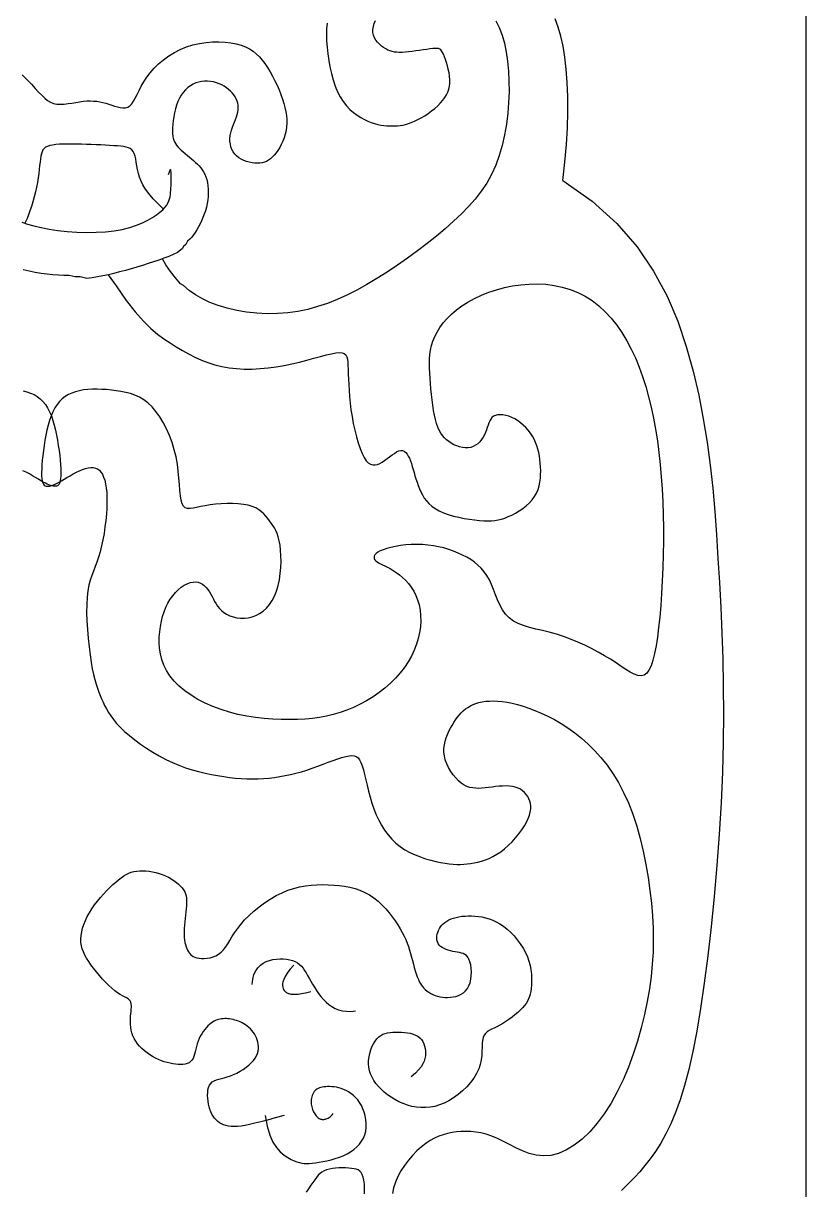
# Model space of a CAD drawing. Extents: x -66030 to 95157, y -13132 to 45879.
# Drawn here: x -27610.2 to -27452.1, y 32145.7 to 32381.2 of the extents above; entities that cross this region are included whole.
import ezdxf

# ---------------------------------------------------------------- set-up
doc = ezdxf.new("R2010")
doc.units = 0
doc.header["$LTSCALE"] = 100
doc.header["$MEASUREMENT"] = 0
doc.layers.add('7', color=105, linetype='CONTINUOUS')

msp = doc.modelspace()

# ---------------------------------------------------------------- linework, layer by layer
at = {"layer": '7'}
msp.add_lwpolyline([(-27756.99, 31912.87), (-27756.99, 32525.79), (-27452.07, 32525.79), (-27452.07, 31912.87)], close=True, dxfattribs=at)
for points in [[(-27514.7, 32381.7), (-27514.01, 32380.31), (-27513.43, 32378.79), (-27512.96, 32377.14), (-27512.59, 32375.38), (-27512.31, 32373.51), (-27512.13, 32371.54), (-27512.04, 32369.49), (-27512.02, 32367.37), (-27512.1, 32365.2), (-27512.27, 32363.01), (-27512.53, 32360.81), (-27512.91, 32358.64), (-27513.39, 32356.51), (-27513.99, 32354.46), (-27514.71, 32352.51), (-27515.56, 32350.67), (-27516.54, 32348.93), (-27517.64, 32347.28), (-27518.86, 32345.7), (-27520.21, 32344.17), (-27521.66, 32342.68), (-27523.23, 32341.2), (-27524.92, 32339.71), (-27526.7, 32338.21), (-27528.58, 32336.71), (-27530.53, 32335.22), (-27532.54, 32333.75), (-27534.58, 32332.32), (-27536.65, 32330.95), (-27538.71, 32329.65), (-27540.76, 32328.44), (-27542.78, 32327.32), (-27544.78, 32326.31), (-27546.76, 32325.42), (-27548.73, 32324.63), (-27550.71, 32323.97), (-27552.7, 32323.42), (-27554.71, 32323.01), (-27556.75, 32322.73), (-27558.83, 32322.58), (-27560.93, 32322.55), (-27563.01, 32322.66), (-27565.07, 32322.88), (-27567.06, 32323.21), (-27568.97, 32323.65), (-27570.78, 32324.19), (-27572.46, 32324.82), (-27573.98, 32325.54), (-27575.37, 32326.36), (-27576.64, 32327.26), (-27577.8, 32328.26), (-27578.44, 32328.58), (-27579.45, 32329.76), (-27580.42, 32331.05), (-27581.35, 32332.44), (-27582.08, 32333.63)], [(-27548.79, 32381.2), (-27548.88, 32380.07), (-27548.9, 32378.88), (-27548.88, 32377.64), (-27548.79, 32376.36), (-27548.66, 32375.04), (-27548.47, 32373.7), (-27548.22, 32372.36), (-27547.92, 32371.04), (-27547.56, 32369.75), (-27547.14, 32368.52), (-27546.66, 32367.37), (-27546.12, 32366.31), (-27545.52, 32365.37), (-27544.87, 32364.53), (-27544.18, 32363.79), (-27543.47, 32363.15), (-27542.73, 32362.6), (-27542, 32362.13), (-27541.26, 32361.73), (-27540.55, 32361.4), (-27539.85, 32361.13), (-27539.19, 32360.92), (-27538.54, 32360.75), (-27537.92, 32360.63), (-27537.32, 32360.55), (-27536.74, 32360.49), (-27536.17, 32360.47), (-27535.63, 32360.46), (-27535.09, 32360.47), (-27534.56, 32360.49), (-27534.03, 32360.55), (-27533.49, 32360.63), (-27532.94, 32360.75), (-27532.37, 32360.92), (-27531.77, 32361.13), (-27531.14, 32361.4), (-27530.47, 32361.73), (-27529.77, 32362.11), (-27529.07, 32362.53), (-27528.36, 32363), (-27527.67, 32363.49), (-27527.02, 32364.01), (-27526.41, 32364.54), (-27525.86, 32365.09), (-27525.38, 32365.63), (-27524.97, 32366.17), (-27524.64, 32366.73), (-27524.37, 32367.3), (-27524.18, 32367.88), (-27524.05, 32368.49), (-27523.98, 32369.12), (-27523.98, 32369.78), (-27524.03, 32370.48), (-27524.14, 32371.19), (-27524.29, 32371.9), (-27524.46, 32372.59), (-27524.66, 32373.26), (-27524.87, 32373.88), (-27525.08, 32374.44), (-27525.28, 32374.92), (-27525.46, 32375.3), (-27525.64, 32375.6), (-27525.82, 32375.83), (-27526.04, 32375.98), (-27526.29, 32376.08), (-27526.6, 32376.12), (-27526.98, 32376.11), (-27527.45, 32376.07), (-27528.01, 32376.01), (-27528.65, 32375.92), (-27529.36, 32375.82), (-27530.1, 32375.71), (-27530.86, 32375.6), (-27531.61, 32375.5), (-27532.34, 32375.42), (-27533.02, 32375.35), (-27533.64, 32375.31), (-27534.2, 32375.3), (-27534.71, 32375.32), (-27535.19, 32375.38), (-27535.64, 32375.47), (-27536.07, 32375.6), (-27536.5, 32375.78), (-27536.93, 32376), (-27537.37, 32376.27), (-27537.8, 32376.58), (-27538.22, 32376.94), (-27538.61, 32377.34), (-27538.95, 32377.78), (-27539.23, 32378.26), (-27539.43, 32378.77), (-27539.53, 32379.33), (-27539.53, 32379.91), (-27539.44, 32380.52), (-27539.26, 32381.14), (-27539, 32381.76)], [(-27501.18, 32349.47), (-27500.75, 32353.15), (-27500.44, 32356.69), (-27500.24, 32360.08), (-27500.15, 32363.31), (-27500.16, 32366.37), (-27500.27, 32369.23), (-27500.46, 32371.89), (-27500.75, 32374.34), (-27501.11, 32376.56), (-27501.56, 32378.57), (-27502.08, 32380.4), (-27502.67, 32382.07)], [(-27610.38, 32370.77), (-27609.4, 32369.78), (-27608.54, 32368.87), (-27607.77, 32368.04), (-27607.09, 32367.3), (-27606.45, 32366.64), (-27605.86, 32366.08), (-27605.27, 32365.62), (-27604.68, 32365.26), (-27604.05, 32365.01), (-27603.37, 32364.88), (-27602.65, 32364.84), (-27601.9, 32364.87), (-27601.13, 32364.96), (-27600.34, 32365.08), (-27599.56, 32365.22), (-27598.79, 32365.34), (-27598.04, 32365.45), (-27597.33, 32365.5), (-27596.64, 32365.52), (-27595.98, 32365.49), (-27595.34, 32365.43), (-27594.71, 32365.33), (-27594.1, 32365.2), (-27593.5, 32365.05), (-27592.9, 32364.87), (-27592.31, 32364.67), (-27591.72, 32364.48), (-27591.14, 32364.3), (-27590.58, 32364.17), (-27590.04, 32364.11), (-27589.54, 32364.13), (-27589.07, 32364.25), (-27588.64, 32364.51), (-27588.25, 32364.9), (-27587.89, 32365.43), (-27587.54, 32366.07), (-27587.18, 32366.8), (-27586.79, 32367.61), (-27586.35, 32368.47), (-27585.83, 32369.37), (-27585.23, 32370.29), (-27584.53, 32371.21), (-27583.73, 32372.11), (-27582.83, 32372.99), (-27581.84, 32373.82), (-27580.78, 32374.6), (-27579.65, 32375.3), (-27578.45, 32375.92), (-27577.2, 32376.43), (-27575.91, 32376.84), (-27574.58, 32377.13), (-27573.25, 32377.33), (-27571.93, 32377.43), (-27570.64, 32377.44), (-27569.4, 32377.37), (-27568.23, 32377.22), (-27567.14, 32377.01), (-27566.17, 32376.74), (-27565.28, 32376.4), (-27564.49, 32376), (-27563.76, 32375.54), (-27563.1, 32375.01), (-27562.48, 32374.42), (-27561.91, 32373.76), (-27561.36, 32373.04), (-27560.82, 32372.25), (-27560.3, 32371.4), (-27559.81, 32370.51), (-27559.34, 32369.59), (-27558.9, 32368.66), (-27558.5, 32367.72), (-27558.13, 32366.79), (-27557.81, 32365.88), (-27557.54, 32365), (-27557.31, 32364.15), (-27557.14, 32363.33), (-27557.01, 32362.54), (-27556.95, 32361.76), (-27556.94, 32361), (-27556.98, 32360.25), (-27557.09, 32359.52), (-27557.25, 32358.79), (-27557.47, 32358.08), (-27557.73, 32357.39), (-27558.04, 32356.73), (-27558.37, 32356.1), (-27558.73, 32355.52), (-27559.1, 32355), (-27559.47, 32354.53), (-27559.86, 32354.13), (-27560.24, 32353.79), (-27560.63, 32353.52), (-27561.04, 32353.3), (-27561.46, 32353.14), (-27561.91, 32353.03), (-27562.38, 32352.96), (-27562.88, 32352.94), (-27563.41, 32352.96), (-27563.96, 32353.02), (-27564.52, 32353.13), (-27565.08, 32353.28), (-27565.63, 32353.48), (-27566.15, 32353.73), (-27566.64, 32354.03), (-27567.07, 32354.39), (-27567.45, 32354.79), (-27567.76, 32355.24), (-27568.02, 32355.73), (-27568.21, 32356.26), (-27568.34, 32356.8), (-27568.42, 32357.37), (-27568.43, 32357.94), (-27568.37, 32358.51), (-27568.27, 32359.07), (-27568.11, 32359.63), (-27567.92, 32360.18), (-27567.71, 32360.72), (-27567.49, 32361.25), (-27567.28, 32361.77), (-27567.08, 32362.28), (-27566.93, 32362.77), (-27566.82, 32363.25), (-27566.75, 32363.72), (-27566.73, 32364.18), (-27566.76, 32364.62), (-27566.84, 32365.06), (-27566.97, 32365.49), (-27567.14, 32365.9), (-27567.36, 32366.31), (-27567.63, 32366.72), (-27567.94, 32367.11), (-27568.3, 32367.48), (-27568.69, 32367.84), (-27569.12, 32368.17), (-27569.59, 32368.48), (-27570.09, 32368.75), (-27570.62, 32368.99), (-27571.17, 32369.18), (-27571.75, 32369.34), (-27572.34, 32369.44), (-27572.94, 32369.49), (-27573.55, 32369.49), (-27574.15, 32369.44), (-27574.74, 32369.32), (-27575.32, 32369.13), (-27575.88, 32368.88), (-27576.42, 32368.57), (-27576.92, 32368.19), (-27577.4, 32367.74), (-27577.85, 32367.24), (-27578.25, 32366.67), (-27578.62, 32366.05), (-27578.94, 32365.37), (-27579.21, 32364.65), (-27579.44, 32363.88), (-27579.63, 32363.09), (-27579.78, 32362.3), (-27579.89, 32361.53), (-27579.97, 32360.78), (-27580.01, 32360.08), (-27580.02, 32359.45), (-27580.01, 32358.89), (-27579.97, 32358.4), (-27579.89, 32357.97), (-27579.78, 32357.59), (-27579.63, 32357.23), (-27579.44, 32356.91), (-27579.21, 32356.59), (-27578.94, 32356.27), (-27578.62, 32355.93), (-27578.26, 32355.59), (-27577.87, 32355.24), (-27577.46, 32354.88), (-27577.03, 32354.52), (-27576.6, 32354.16), (-27576.17, 32353.8), (-27575.76, 32353.45), (-27575.36, 32353.1), (-27574.98, 32352.75), (-27574.63, 32352.39), (-27574.31, 32352.01), (-27574.01, 32351.61), (-27573.74, 32351.18), (-27573.5, 32350.71), (-27573.3, 32350.19), (-27573.12, 32349.63), (-27572.99, 32349.01), (-27572.89, 32348.36), (-27572.82, 32347.67), (-27572.8, 32346.96), (-27572.83, 32346.24), (-27572.89, 32345.51), (-27573.01, 32344.77), (-27573.16, 32344.04), (-27573.36, 32343.33), (-27573.6, 32342.63), (-27573.87, 32341.94), (-27574.15, 32341.29), (-27574.46, 32340.66), (-27574.78, 32340.06), (-27575.1, 32339.5), (-27575.43, 32338.97), (-27575.77, 32338.49), (-27576.13, 32338.03), (-27576.53, 32337.6), (-27576.98, 32337.19), (-27577.35, 32336.51), (-27577.78, 32336.14), (-27578.1, 32335.65), (-27579.03, 32334.88), (-27579.87, 32334.5), (-27580.78, 32334.12), (-27581.75, 32333.75), (-27582.78, 32333.37), (-27583.86, 32333.01), (-27584.96, 32332.65), (-27586.1, 32332.29), (-27587.24, 32331.94), (-27588.4, 32331.6), (-27589.55, 32331.28), (-27590.71, 32330.97), (-27591.86, 32330.68), (-27592.99, 32330.42), (-27594.12, 32330.18), (-27595.21, 32329.98), (-27596.29, 32329.81), (-27597.34, 32329.67), (-27598.67, 32330), (-27599.71, 32330), (-27600.92, 32330.24), (-27601.98, 32330.25), (-27603.07, 32330.3), (-27604.19, 32330.39), (-27605.35, 32330.52), (-27606.54, 32330.68), (-27607.76, 32330.89), (-27608.99, 32331.13), (-27610.22, 32331.4)], [(-27581.88, 32343.66), (-27582.58, 32344.37), (-27583.27, 32345.07), (-27583.92, 32345.76), (-27584.53, 32346.45), (-27585.09, 32347.15), (-27585.59, 32347.86), (-27586.03, 32348.58), (-27586.39, 32349.33), (-27586.68, 32350.1), (-27586.9, 32350.88), (-27587.08, 32351.65), (-27587.22, 32352.41), (-27587.34, 32353.13), (-27587.46, 32353.79), (-27587.6, 32354.38), (-27587.77, 32354.89), (-27587.98, 32355.3), (-27588.25, 32355.63), (-27588.57, 32355.87), (-27588.95, 32356.06), (-27589.4, 32356.19), (-27589.91, 32356.29), (-27590.5, 32356.35), (-27591.17, 32356.41), (-27591.91, 32356.46), (-27592.73, 32356.52), (-27593.6, 32356.57), (-27594.51, 32356.62), (-27595.47, 32356.66), (-27596.44, 32356.71), (-27597.42, 32356.74), (-27598.4, 32356.77), (-27599.37, 32356.8), (-27600.32, 32356.81), (-27601.22, 32356.81), (-27602.09, 32356.79), (-27602.89, 32356.75), (-27603.62, 32356.69), (-27604.28, 32356.6), (-27604.84, 32356.48), (-27605.31, 32356.33), (-27605.69, 32356.14), (-27605.99, 32355.9), (-27606.22, 32355.61), (-27606.4, 32355.26), (-27606.53, 32354.85), (-27606.64, 32354.37), (-27606.73, 32353.81), (-27606.8, 32353.17), (-27606.88, 32352.46), (-27606.97, 32351.69), (-27607.06, 32350.86), (-27607.18, 32349.98), (-27607.32, 32349.06), (-27607.49, 32348.1), (-27607.7, 32347.12), (-27607.95, 32346.13), (-27608.23, 32345.14), (-27608.53, 32344.19), (-27608.84, 32343.3), (-27609.13, 32342.48), (-27609.41, 32341.78), (-27609.65, 32341.21), (-27609.84, 32340.8)], [(-27610.46, 32341.06), (-27609.33, 32340.65), (-27608.04, 32340.27), (-27606.58, 32339.93), (-27604.95, 32339.63), (-27603.18, 32339.37), (-27601.3, 32339.17), (-27599.36, 32339.03), (-27597.41, 32338.97), (-27595.47, 32338.98), (-27593.59, 32339.08), (-27591.82, 32339.28), (-27590.18, 32339.57), (-27588.68, 32339.95), (-27587.32, 32340.39), (-27586.1, 32340.89), (-27585.02, 32341.42), (-27584.07, 32341.96), (-27583.25, 32342.51), (-27582.56, 32343.04), (-27582, 32343.54), (-27581.55, 32344.01), (-27581.2, 32344.46), (-27580.94, 32344.89), (-27580.75, 32345.31), (-27580.61, 32345.73), (-27580.52, 32346.15), (-27580.46, 32346.58), (-27580.41, 32347.02), (-27580.38, 32347.47), (-27580.35, 32347.93), (-27580.33, 32348.39), (-27580.32, 32348.86), (-27580.32, 32349.32), (-27580.31, 32349.78), (-27580.31, 32350.23), (-27580.32, 32350.67), (-27580.32, 32351.06), (-27580.35, 32351.37), (-27580.39, 32351.57), (-27580.46, 32351.63), (-27580.57, 32351.5), (-27580.72, 32351.15), (-27580.93, 32350.56)], [(-27501.18, 32349.47), (-27495.24, 32345.27), (-27490.26, 32340.76), (-27486.15, 32336.03), (-27482.8, 32331.12), (-27480.1, 32326.09), (-27477.94, 32321.02), (-27476.22, 32315.95), (-27474.84, 32310.96), (-27473.7, 32306.08), (-27472.76, 32301.3), (-27471.99, 32296.6), (-27471.37, 32291.94), (-27470.86, 32287.3), (-27470.45, 32282.64), (-27470.11, 32277.93), (-27469.8, 32273.14), (-27469.51, 32268.26), (-27469.25, 32263.25), (-27469.02, 32258.11), (-27468.84, 32252.83), (-27468.73, 32247.38), (-27468.69, 32241.77), (-27468.74, 32235.96), (-27468.9, 32229.96), (-27469.17, 32223.77), (-27469.54, 32217.46), (-27470.01, 32211.12), (-27470.55, 32204.84), (-27471.17, 32198.73), (-27471.84, 32192.86), (-27472.56, 32187.34), (-27473.31, 32182.26), (-27474.09, 32177.69), (-27474.88, 32173.6), (-27475.71, 32169.96), (-27476.56, 32166.72), (-27477.45, 32163.84), (-27478.37, 32161.28), (-27479.33, 32158.99), (-27480.33, 32156.94), (-27481.36, 32155.08), (-27482.43, 32153.41), (-27483.5, 32151.89), (-27484.57, 32150.53), (-27485.62, 32149.3), (-27486.63, 32148.2), (-27487.59, 32147.21), (-27488.47, 32146.32), (-27489.28, 32145.51)], [(-27593.01, 32330.42), (-27591.44, 32328.14), (-27589.37, 32325.23), (-27587.54, 32322.9), (-27585.89, 32321.05), (-27584.41, 32319.59), (-27583.04, 32318.43), (-27581.75, 32317.48), (-27580.5, 32316.65), (-27579.26, 32315.87), (-27578.02, 32315.12), (-27576.77, 32314.42), (-27575.5, 32313.77), (-27574.2, 32313.18), (-27572.87, 32312.67), (-27571.5, 32312.23), (-27570.08, 32311.88), (-27568.61, 32311.62), (-27567.08, 32311.45), (-27565.52, 32311.37), (-27563.93, 32311.37), (-27562.32, 32311.45), (-27560.71, 32311.59), (-27559.09, 32311.81), (-27557.48, 32312.08), (-27555.89, 32312.41), (-27554.34, 32312.78), (-27552.85, 32313.16), (-27551.44, 32313.54), (-27550.13, 32313.9), (-27548.94, 32314.21), (-27547.9, 32314.46), (-27547.01, 32314.62), (-27546.3, 32314.68), (-27545.74, 32314.64), (-27545.33, 32314.49), (-27545.03, 32314.23), (-27544.82, 32313.86), (-27544.69, 32313.38), (-27544.62, 32312.79), (-27544.57, 32312.08), (-27544.53, 32311.27), (-27544.5, 32310.34), (-27544.47, 32309.33), (-27544.42, 32308.22), (-27544.35, 32307.05), (-27544.25, 32305.8), (-27544.13, 32304.5), (-27543.96, 32303.15), (-27543.75, 32301.76), (-27543.49, 32300.37), (-27543.19, 32299), (-27542.87, 32297.68), (-27542.51, 32296.44), (-27542.13, 32295.31), (-27541.73, 32294.32), (-27541.32, 32293.5), (-27540.89, 32292.87), (-27540.46, 32292.43), (-27540.02, 32292.15), (-27539.56, 32292.02), (-27539.1, 32292.01), (-27538.63, 32292.12), (-27538.15, 32292.31), (-27537.66, 32292.59), (-27537.16, 32292.92), (-27536.66, 32293.28), (-27536.15, 32293.66), (-27535.66, 32294.02), (-27535.18, 32294.35), (-27534.73, 32294.63), (-27534.3, 32294.83), (-27533.9, 32294.92), (-27533.53, 32294.9), (-27533.21, 32294.77), (-27532.91, 32294.53), (-27532.64, 32294.21), (-27532.39, 32293.81), (-27532.17, 32293.35), (-27531.96, 32292.84), (-27531.76, 32292.28), (-27531.58, 32291.7), (-27531.39, 32291.09), (-27531.21, 32290.46), (-27531.03, 32289.82), (-27530.83, 32289.17), (-27530.62, 32288.51), (-27530.39, 32287.86), (-27530.14, 32287.21), (-27529.85, 32286.56), (-27529.53, 32285.94), (-27529.16, 32285.33), (-27528.73, 32284.74), (-27528.22, 32284.19), (-27527.63, 32283.66), (-27526.95, 32283.18), (-27526.17, 32282.74), (-27525.28, 32282.34), (-27524.3, 32281.99), (-27523.26, 32281.69), (-27522.18, 32281.43), (-27521.09, 32281.21), (-27520.01, 32281.03), (-27518.98, 32280.9), (-27518.01, 32280.8), (-27517.13, 32280.73), (-27516.32, 32280.71), (-27515.58, 32280.73), (-27514.88, 32280.8), (-27514.2, 32280.91), (-27513.54, 32281.07), (-27512.87, 32281.29), (-27512.19, 32281.57), (-27511.47, 32281.9), (-27510.73, 32282.29), (-27509.99, 32282.73), (-27509.26, 32283.22), (-27508.56, 32283.76), (-27507.92, 32284.35), (-27507.34, 32284.97), (-27506.85, 32285.63), (-27506.45, 32286.32), (-27506.15, 32287.04), (-27505.92, 32287.79), (-27505.77, 32288.54), (-27505.68, 32289.31), (-27505.64, 32290.08), (-27505.63, 32290.85), (-27505.66, 32291.61), (-27505.71, 32292.36), (-27505.78, 32293.09), (-27505.88, 32293.81), (-27506.02, 32294.52), (-27506.18, 32295.21), (-27506.39, 32295.88), (-27506.65, 32296.54), (-27506.95, 32297.19), (-27507.31, 32297.82), (-27507.71, 32298.43), (-27508.16, 32299.01), (-27508.64, 32299.56), (-27509.16, 32300.07), (-27509.71, 32300.54), (-27510.28, 32300.96), (-27510.88, 32301.31), (-27511.48, 32301.61), (-27512.09, 32301.85), (-27512.69, 32302.01), (-27513.27, 32302.11), (-27513.82, 32302.15), (-27514.33, 32302.11), (-27514.78, 32302.01), (-27515.16, 32301.83), (-27515.48, 32301.58), (-27515.73, 32301.27), (-27515.93, 32300.91), (-27516.1, 32300.5), (-27516.25, 32300.05), (-27516.41, 32299.57), (-27516.57, 32299.08), (-27516.77, 32298.58), (-27517, 32298.08), (-27517.28, 32297.59), (-27517.6, 32297.12), (-27517.95, 32296.69), (-27518.35, 32296.3), (-27518.78, 32295.98), (-27519.26, 32295.72), (-27519.76, 32295.54), (-27520.3, 32295.45), (-27520.86, 32295.44), (-27521.44, 32295.51), (-27522.02, 32295.65), (-27522.6, 32295.84), (-27523.16, 32296.09), (-27523.7, 32296.39), (-27524.2, 32296.72), (-27524.67, 32297.09), (-27525.09, 32297.49), (-27525.47, 32297.94), (-27525.82, 32298.44), (-27526.13, 32299), (-27526.41, 32299.64), (-27526.66, 32300.36), (-27526.89, 32301.16), (-27527.09, 32302.06), (-27527.27, 32303.03), (-27527.43, 32304.07), (-27527.57, 32305.15), (-27527.69, 32306.25), (-27527.8, 32307.36), (-27527.89, 32308.45), (-27527.97, 32309.52), (-27528.04, 32310.54), (-27528.1, 32311.52), (-27528.12, 32312.47), (-27528.1, 32313.4), (-27528.03, 32314.3), (-27527.89, 32315.2), (-27527.69, 32316.1), (-27527.41, 32317), (-27527.03, 32317.92), (-27526.56, 32318.84), (-27525.99, 32319.76), (-27525.32, 32320.68), (-27524.55, 32321.58), (-27523.67, 32322.46), (-27522.67, 32323.31), (-27521.57, 32324.12), (-27520.35, 32324.89), (-27519.03, 32325.61), (-27517.62, 32326.27), (-27516.13, 32326.86), (-27514.57, 32327.38), (-27512.96, 32327.82), (-27511.31, 32328.16), (-27509.64, 32328.4), (-27507.95, 32328.54), (-27506.25, 32328.57), (-27504.57, 32328.48), (-27502.9, 32328.27), (-27501.26, 32327.93), (-27499.66, 32327.45), (-27498.11, 32326.84), (-27496.62, 32326.08), (-27495.21, 32325.18), (-27493.86, 32324.13), (-27492.59, 32322.95), (-27491.39, 32321.65), (-27490.27, 32320.24), (-27489.21, 32318.72), (-27488.23, 32317.1), (-27487.32, 32315.4), (-27486.49, 32313.62), (-27485.72, 32311.77), (-27485.02, 32309.84), (-27484.39, 32307.84), (-27483.81, 32305.78), (-27483.29, 32303.65), (-27482.83, 32301.45), (-27482.42, 32299.2), (-27482.05, 32296.89), (-27481.74, 32294.52), (-27481.47, 32292.1), (-27481.25, 32289.63), (-27481.07, 32287.11), (-27480.94, 32284.54), (-27480.86, 32281.93), (-27480.82, 32279.28), (-27480.82, 32276.6), (-27480.86, 32273.9), (-27480.94, 32271.23), (-27481.06, 32268.6), (-27481.2, 32266.05), (-27481.38, 32263.61), (-27481.58, 32261.3), (-27481.8, 32259.16), (-27482.04, 32257.21), (-27482.31, 32255.45), (-27482.61, 32253.91), (-27482.94, 32252.58), (-27483.32, 32251.47), (-27483.74, 32250.6), (-27484.21, 32249.96), (-27484.74, 32249.56), (-27485.34, 32249.41), (-27486, 32249.48), (-27486.72, 32249.74), (-27487.52, 32250.15), (-27488.4, 32250.7), (-27489.35, 32251.33), (-27490.39, 32252.03), (-27491.51, 32252.76), (-27492.71, 32253.49), (-27493.99, 32254.22), (-27495.33, 32254.92), (-27496.71, 32255.6), (-27498.13, 32256.24), (-27499.57, 32256.82), (-27501.02, 32257.35), (-27502.46, 32257.82), (-27503.88, 32258.21), (-27505.27, 32258.55), (-27506.6, 32258.87), (-27507.88, 32259.2), (-27509.07, 32259.56), (-27510.16, 32259.98), (-27511.15, 32260.49), (-27512.01, 32261.12), (-27512.74, 32261.88), (-27513.35, 32262.76), (-27513.88, 32263.73), (-27514.33, 32264.75), (-27514.75, 32265.8), (-27515.14, 32266.84), (-27515.55, 32267.86), (-27515.99, 32268.81), (-27516.48, 32269.67), (-27517.03, 32270.45), (-27517.64, 32271.16), (-27518.3, 32271.79), (-27519, 32272.37), (-27519.76, 32272.89), (-27520.56, 32273.37), (-27521.41, 32273.81), (-27522.31, 32274.22), (-27523.24, 32274.6), (-27524.21, 32274.94), (-27525.22, 32275.24), (-27526.25, 32275.49), (-27527.32, 32275.69), (-27528.41, 32275.84), (-27529.52, 32275.93), (-27530.65, 32275.96), (-27531.78, 32275.93), (-27532.89, 32275.85), (-27533.97, 32275.72), (-27534.98, 32275.56), (-27535.92, 32275.36), (-27536.75, 32275.14), (-27537.48, 32274.9), (-27538.07, 32274.64), (-27538.53, 32274.37), (-27538.88, 32274.1), (-27539.12, 32273.83), (-27539.25, 32273.56), (-27539.29, 32273.3), (-27539.25, 32273.06), (-27539.13, 32272.83), (-27538.94, 32272.63), (-27538.69, 32272.44), (-27538.38, 32272.26), (-27538.01, 32272.07), (-27537.58, 32271.87), (-27537.11, 32271.64), (-27536.59, 32271.38), (-27536.03, 32271.08), (-27535.43, 32270.72), (-27534.81, 32270.31), (-27534.17, 32269.84), (-27533.54, 32269.31), (-27532.92, 32268.72), (-27532.33, 32268.06), (-27531.78, 32267.33), (-27531.28, 32266.54), (-27530.85, 32265.67), (-27530.49, 32264.74), (-27530.21, 32263.75), (-27530.01, 32262.71), (-27529.89, 32261.62), (-27529.86, 32260.5), (-27529.93, 32259.35), (-27530.09, 32258.18), (-27530.36, 32256.99), (-27530.72, 32255.8), (-27531.18, 32254.61), (-27531.74, 32253.42), (-27532.4, 32252.26), (-27533.16, 32251.12), (-27534.01, 32250.01), (-27534.95, 32248.94), (-27535.98, 32247.92), (-27537.09, 32246.95), (-27538.27, 32246.04), (-27539.51, 32245.19), (-27540.8, 32244.41), (-27542.12, 32243.7), (-27543.46, 32243.05), (-27544.81, 32242.49), (-27546.17, 32242.01), (-27547.54, 32241.61), (-27548.92, 32241.28), (-27550.33, 32241.02), (-27551.77, 32240.82), (-27553.25, 32240.69), (-27554.79, 32240.61), (-27556.38, 32240.58), (-27558.04, 32240.61), (-27559.75, 32240.69), (-27561.5, 32240.83), (-27563.26, 32241.03), (-27565.04, 32241.3), (-27566.8, 32241.65), (-27568.53, 32242.08), (-27570.22, 32242.6), (-27571.86, 32243.2), (-27573.42, 32243.89), (-27574.9, 32244.66), (-27576.28, 32245.5), (-27577.55, 32246.4), (-27578.69, 32247.36), (-27579.7, 32248.36), (-27580.55, 32249.41), (-27581.25, 32250.49), (-27581.79, 32251.59), (-27582.2, 32252.72), (-27582.48, 32253.85), (-27582.65, 32254.99), (-27582.72, 32256.12), (-27582.71, 32257.24), (-27582.62, 32258.33), (-27582.48, 32259.4), (-27582.27, 32260.43), (-27582.02, 32261.43), (-27581.71, 32262.38), (-27581.35, 32263.27), (-27580.94, 32264.12), (-27580.49, 32264.9), (-27579.99, 32265.61), (-27579.44, 32266.25), (-27578.87, 32266.81), (-27578.27, 32267.3), (-27577.66, 32267.7), (-27577.05, 32268.01), (-27576.46, 32268.24), (-27575.88, 32268.36), (-27575.34, 32268.39), (-27574.84, 32268.33), (-27574.38, 32268.17), (-27573.95, 32267.93), (-27573.56, 32267.62), (-27573.2, 32267.25), (-27572.88, 32266.84), (-27572.57, 32266.39), (-27572.29, 32265.92), (-27572.03, 32265.43), (-27571.77, 32264.93), (-27571.51, 32264.43), (-27571.23, 32263.94), (-27570.91, 32263.47), (-27570.55, 32263.02), (-27570.14, 32262.59), (-27569.66, 32262.2), (-27569.09, 32261.86), (-27568.46, 32261.57), (-27567.77, 32261.33), (-27567.04, 32261.16), (-27566.28, 32261.07), (-27565.49, 32261.06), (-27564.71, 32261.15), (-27563.92, 32261.33), (-27563.16, 32261.61), (-27562.42, 32262), (-27561.72, 32262.5), (-27561.06, 32263.1), (-27560.46, 32263.8), (-27559.91, 32264.61), (-27559.42, 32265.52), (-27559.02, 32266.54), (-27558.69, 32267.65), (-27558.44, 32268.83), (-27558.26, 32270.06), (-27558.15, 32271.3), (-27558.1, 32272.52), (-27558.12, 32273.71), (-27558.18, 32274.82), (-27558.29, 32275.83), (-27558.45, 32276.71), (-27558.65, 32277.48), (-27558.88, 32278.16), (-27559.14, 32278.76), (-27559.43, 32279.3), (-27559.74, 32279.79), (-27560.07, 32280.26), (-27560.41, 32280.73), (-27560.77, 32281.19), (-27561.15, 32281.66), (-27561.57, 32282.12), (-27562.04, 32282.55), (-27562.58, 32282.96), (-27563.2, 32283.32), (-27563.92, 32283.63), (-27564.75, 32283.87), (-27565.7, 32284.05), (-27566.74, 32284.16), (-27567.86, 32284.21), (-27569.01, 32284.21), (-27570.17, 32284.16), (-27571.32, 32284.06), (-27572.41, 32283.93), (-27573.43, 32283.77), (-27574.34, 32283.59), (-27575.16, 32283.41), (-27575.87, 32283.28), (-27576.49, 32283.2), (-27577.01, 32283.23), (-27577.45, 32283.38), (-27577.8, 32283.69), (-27578.08, 32284.18), (-27578.27, 32284.89), (-27578.41, 32285.78), (-27578.52, 32286.84), (-27578.62, 32288.03), (-27578.72, 32289.34), (-27578.86, 32290.72), (-27579.05, 32292.16), (-27579.32, 32293.63), (-27579.67, 32295.09), (-27580.12, 32296.54), (-27580.64, 32297.95), (-27581.24, 32299.3), (-27581.9, 32300.58), (-27582.61, 32301.75), (-27583.37, 32302.81), (-27584.17, 32303.74), (-27585, 32304.52), (-27585.85, 32305.16), (-27586.73, 32305.67), (-27587.63, 32306.08), (-27588.55, 32306.4), (-27589.49, 32306.65), (-27590.44, 32306.84), (-27591.4, 32306.99), (-27592.37, 32307.11), (-27593.35, 32307.21), (-27594.32, 32307.27), (-27595.28, 32307.3), (-27596.21, 32307.29), (-27597.13, 32307.24), (-27598, 32307.14), (-27598.84, 32306.99), (-27599.63, 32306.79), (-27600.37, 32306.53), (-27601.06, 32306.21), (-27601.71, 32305.82), (-27602.3, 32305.37), (-27602.85, 32304.84), (-27603.35, 32304.23), (-27603.8, 32303.53), (-27604.2, 32302.76), (-27604.56, 32301.91), (-27604.87, 32300.99), (-27605.15, 32300.03), (-27605.4, 32299.03), (-27605.61, 32298.01), (-27605.8, 32296.98), (-27605.97, 32295.95), (-27606.11, 32294.93), (-27606.24, 32293.94), (-27606.34, 32292.99), (-27606.41, 32292.09), (-27606.46, 32291.25), (-27606.48, 32290.49), (-27606.47, 32289.82), (-27606.43, 32289.24), (-27606.36, 32288.77), (-27606.25, 32288.4), (-27606.12, 32288.13), (-27605.96, 32287.92), (-27605.78, 32287.79), (-27605.58, 32287.72), (-27605.37, 32287.69), (-27605.14, 32287.69), (-27604.9, 32287.72), (-27604.65, 32287.78), (-27604.37, 32287.87), (-27604.07, 32287.99), (-27603.73, 32288.14), (-27603.35, 32288.33), (-27602.93, 32288.56), (-27602.46, 32288.83), (-27601.92, 32289.14), (-27601.35, 32289.48), (-27600.74, 32289.83), (-27600.1, 32290.18), (-27599.46, 32290.52), (-27598.82, 32290.83), (-27598.2, 32291.1), (-27597.6, 32291.3), (-27597.04, 32291.44), (-27596.52, 32291.5), (-27596.03, 32291.49), (-27595.59, 32291.39), (-27595.18, 32291.21), (-27594.81, 32290.93), (-27594.48, 32290.57), (-27594.19, 32290.12), (-27593.94, 32289.57), (-27593.73, 32288.92), (-27593.55, 32288.19), (-27593.42, 32287.36), (-27593.33, 32286.46), (-27593.28, 32285.47), (-27593.28, 32284.4), (-27593.31, 32283.26), (-27593.39, 32282.04), (-27593.51, 32280.78), (-27593.67, 32279.49), (-27593.87, 32278.19), (-27594.1, 32276.91), (-27594.36, 32275.67), (-27594.65, 32274.49), (-27594.97, 32273.4), (-27595.3, 32272.4), (-27595.66, 32271.47), (-27596.01, 32270.58), (-27596.34, 32269.68), (-27596.65, 32268.74), (-27596.92, 32267.72), (-27597.14, 32266.58), (-27597.29, 32265.3), (-27597.37, 32263.84), (-27597.38, 32262.24), (-27597.33, 32260.54), (-27597.23, 32258.78), (-27597.08, 32257.03), (-27596.9, 32255.31), (-27596.69, 32253.69), (-27596.46, 32252.19), (-27596.23, 32250.87), (-27595.98, 32249.7), (-27595.73, 32248.66), (-27595.46, 32247.74), (-27595.19, 32246.91), (-27594.92, 32246.16), (-27594.63, 32245.45), (-27594.35, 32244.76), (-27594.05, 32244.09), (-27593.74, 32243.41), (-27593.38, 32242.73), (-27592.98, 32242.03), (-27592.52, 32241.32), (-27591.98, 32240.59), (-27591.34, 32239.83), (-27590.59, 32239.04), (-27589.72, 32238.21), (-27588.74, 32237.36), (-27587.66, 32236.5), (-27586.51, 32235.64), (-27585.29, 32234.8), (-27584.02, 32234), (-27582.71, 32233.24), (-27581.39, 32232.54), (-27580.06, 32231.92), (-27578.72, 32231.37), (-27577.39, 32230.88), (-27576.07, 32230.46), (-27574.75, 32230.09), (-27573.45, 32229.77), (-27572.17, 32229.5), (-27570.92, 32229.27), (-27569.68, 32229.07), (-27568.48, 32228.91), (-27567.29, 32228.79), (-27566.12, 32228.7), (-27564.98, 32228.65), (-27563.84, 32228.63), (-27562.73, 32228.65), (-27561.62, 32228.7), (-27560.52, 32228.79), (-27559.43, 32228.91), (-27558.34, 32229.07), (-27557.25, 32229.27), (-27556.17, 32229.5), (-27555.08, 32229.77), (-27553.99, 32230.07), (-27552.89, 32230.41), (-27551.78, 32230.78), (-27550.68, 32231.17), (-27549.61, 32231.57), (-27548.56, 32231.96), (-27547.56, 32232.33), (-27546.63, 32232.66), (-27545.78, 32232.94), (-27545.01, 32233.15), (-27544.35, 32233.29), (-27543.79, 32233.34), (-27543.31, 32233.29), (-27542.89, 32233.13), (-27542.54, 32232.86), (-27542.23, 32232.46), (-27541.95, 32231.93), (-27541.69, 32231.26), (-27541.45, 32230.44), (-27541.2, 32229.5), (-27540.95, 32228.45), (-27540.69, 32227.33), (-27540.4, 32226.15), (-27540.08, 32224.94), (-27539.72, 32223.73), (-27539.32, 32222.54), (-27538.87, 32221.39), (-27538.36, 32220.29), (-27537.79, 32219.24), (-27537.16, 32218.25), (-27536.47, 32217.32), (-27535.72, 32216.46), (-27534.9, 32215.67), (-27534.01, 32214.96), (-27533.05, 32214.32), (-27532.04, 32213.76), (-27530.99, 32213.27), (-27529.93, 32212.85), (-27528.87, 32212.49), (-27527.82, 32212.18), (-27526.81, 32211.93), (-27525.85, 32211.73), (-27524.96, 32211.58), (-27524.13, 32211.46), (-27523.34, 32211.39), (-27522.6, 32211.35), (-27521.88, 32211.35), (-27521.18, 32211.39), (-27520.48, 32211.45), (-27519.78, 32211.54), (-27519.06, 32211.67), (-27518.32, 32211.82), (-27517.57, 32212.02), (-27516.81, 32212.27), (-27516.04, 32212.57), (-27515.27, 32212.94), (-27514.49, 32213.39), (-27513.71, 32213.91), (-27512.93, 32214.52), (-27512.16, 32215.21), (-27511.41, 32215.94), (-27510.71, 32216.72), (-27510.05, 32217.52), (-27509.45, 32218.33), (-27508.93, 32219.12), (-27508.49, 32219.89), (-27508.14, 32220.61), (-27507.89, 32221.29), (-27507.73, 32221.93), (-27507.65, 32222.54), (-27507.64, 32223.11), (-27507.7, 32223.64), (-27507.83, 32224.15), (-27508.01, 32224.62), (-27508.25, 32225.07), (-27508.55, 32225.49), (-27508.89, 32225.87), (-27509.28, 32226.21), (-27509.72, 32226.51), (-27510.21, 32226.76), (-27510.75, 32226.95), (-27511.33, 32227.09), (-27511.96, 32227.17), (-27512.62, 32227.19), (-27513.31, 32227.17), (-27514.01, 32227.12), (-27514.73, 32227.05), (-27515.44, 32226.97), (-27516.15, 32226.88), (-27516.84, 32226.8), (-27517.5, 32226.74), (-27518.14, 32226.71), (-27518.76, 32226.72), (-27519.36, 32226.78), (-27519.95, 32226.9), (-27520.53, 32227.1), (-27521.11, 32227.38), (-27521.68, 32227.75), (-27522.24, 32228.23), (-27522.8, 32228.8), (-27523.32, 32229.44), (-27523.81, 32230.14), (-27524.24, 32230.89), (-27524.61, 32231.67), (-27524.9, 32232.46), (-27525.09, 32233.25), (-27525.18, 32234.02), (-27525.18, 32234.78), (-27525.09, 32235.51), (-27524.94, 32236.22), (-27524.72, 32236.91), (-27524.46, 32237.58), (-27524.17, 32238.22), (-27523.86, 32238.84), (-27523.53, 32239.43), (-27523.2, 32239.99), (-27522.85, 32240.53), (-27522.48, 32241.03), (-27522.1, 32241.51), (-27521.7, 32241.95), (-27521.27, 32242.35), (-27520.82, 32242.73), (-27520.35, 32243.06), (-27519.84, 32243.36), (-27519.3, 32243.63), (-27518.72, 32243.85), (-27518.11, 32244.04), (-27517.45, 32244.18), (-27516.74, 32244.28), (-27515.98, 32244.34), (-27515.17, 32244.35), (-27514.31, 32244.32), (-27513.39, 32244.23), (-27512.43, 32244.09), (-27511.4, 32243.89), (-27510.33, 32243.63), (-27509.2, 32243.31), (-27508.01, 32242.92), (-27506.78, 32242.45), (-27505.5, 32241.92), (-27504.18, 32241.3), (-27502.84, 32240.59), (-27501.48, 32239.8), (-27500.12, 32238.92), (-27498.75, 32237.94), (-27497.39, 32236.85), (-27496.05, 32235.66), (-27494.73, 32234.35), (-27493.45, 32232.93), (-27492.22, 32231.38), (-27491.04, 32229.69), (-27489.92, 32227.87), (-27488.87, 32225.9), (-27487.9, 32223.77), (-27487.02, 32221.49), (-27486.23, 32219.08), (-27485.52, 32216.57), (-27484.9, 32213.99), (-27484.36, 32211.36), (-27483.91, 32208.71), (-27483.54, 32206.08), (-27483.25, 32203.49), (-27483.04, 32200.96), (-27482.92, 32198.49), (-27482.88, 32196.05), (-27482.93, 32193.62), (-27483.08, 32191.19), (-27483.32, 32188.73), (-27483.66, 32186.24), (-27484.11, 32183.68), (-27484.66, 32181.05), (-27485.31, 32178.37), (-27486.07, 32175.68), (-27486.94, 32173.01), (-27487.91, 32170.38), (-27488.97, 32167.83), (-27490.14, 32165.4), (-27491.41, 32163.11), (-27492.77, 32161), (-27494.22, 32159.08), (-27495.72, 32157.38), (-27497.27, 32155.9), (-27498.84, 32154.66), (-27500.43, 32153.69), (-27502.01, 32152.99), (-27503.55, 32152.59), (-27505.06, 32152.49), (-27506.53, 32152.65), (-27507.94, 32153.01), (-27509.32, 32153.52), (-27510.65, 32154.12), (-27511.93, 32154.78), (-27513.17, 32155.42), (-27514.37, 32156), (-27515.52, 32156.48), (-27516.63, 32156.85), (-27517.71, 32157.12), (-27518.75, 32157.31), (-27519.75, 32157.41), (-27520.73, 32157.44), (-27521.69, 32157.41), (-27522.62, 32157.33), (-27523.54, 32157.2), (-27524.44, 32157.02), (-27525.33, 32156.77), (-27526.22, 32156.45), (-27527.1, 32156.06), (-27527.97, 32155.57), (-27528.85, 32154.99), (-27529.74, 32154.3), (-27530.63, 32153.5), (-27531.51, 32152.6), (-27532.35, 32151.61), (-27533.14, 32150.57), (-27533.86, 32149.47), (-27534.48, 32148.34), (-27534.98, 32147.2), (-27535.34, 32146.05), (-27535.55, 32144.92)], [(-27610.23, 32306.99), (-27609.44, 32306.79), (-27608.7, 32306.53), (-27608.01, 32306.21), (-27607.36, 32305.82), (-27606.77, 32305.37), (-27606.22, 32304.84), (-27605.72, 32304.23), (-27605.27, 32303.53), (-27604.87, 32302.76), (-27604.51, 32301.91), (-27604.19, 32300.99), (-27603.92, 32300.03), (-27603.67, 32299.03), (-27603.46, 32298.01), (-27603.27, 32296.98), (-27603.1, 32295.95), (-27602.96, 32294.93), (-27602.83, 32293.94), (-27602.73, 32292.99), (-27602.66, 32292.09), (-27602.61, 32291.25), (-27602.59, 32290.49), (-27602.6, 32289.82), (-27602.64, 32289.24), (-27602.71, 32288.77), (-27602.82, 32288.4), (-27602.95, 32288.13), (-27603.11, 32287.92), (-27603.29, 32287.79), (-27603.49, 32287.72), (-27603.7, 32287.69), (-27603.93, 32287.69), (-27604.17, 32287.72), (-27604.42, 32287.78), (-27604.7, 32287.87), (-27605, 32287.99), (-27605.34, 32288.14), (-27605.72, 32288.33), (-27606.14, 32288.56), (-27606.61, 32288.83), (-27607.14, 32289.14), (-27607.72, 32289.48), (-27608.33, 32289.83), (-27608.96, 32290.18), (-27609.61, 32290.52), (-27610.25, 32290.83)], [(-27557.45, 32160.65), (-27559.25, 32160.15), (-27560.83, 32159.72), (-27562.21, 32159.36), (-27563.41, 32159.07), (-27564.45, 32158.83), (-27565.36, 32158.66), (-27566.17, 32158.53), (-27566.9, 32158.46), (-27567.56, 32158.43), (-27568.17, 32158.45), (-27568.73, 32158.5), (-27569.24, 32158.61), (-27569.71, 32158.75), (-27570.14, 32158.94), (-27570.54, 32159.18), (-27570.9, 32159.45), (-27571.23, 32159.77), (-27571.54, 32160.12), (-27571.81, 32160.51), (-27572.05, 32160.94), (-27572.27, 32161.4), (-27572.46, 32161.9), (-27572.62, 32162.42), (-27572.75, 32162.97), (-27572.85, 32163.55), (-27572.91, 32164.13), (-27572.94, 32164.72), (-27572.92, 32165.29), (-27572.86, 32165.83), (-27572.73, 32166.33), (-27572.55, 32166.77), (-27572.3, 32167.14), (-27571.99, 32167.44), (-27571.61, 32167.67), (-27571.17, 32167.85), (-27570.68, 32168), (-27570.14, 32168.13), (-27569.57, 32168.28), (-27568.96, 32168.44), (-27568.33, 32168.65), (-27567.68, 32168.9), (-27567.03, 32169.21), (-27566.38, 32169.57), (-27565.75, 32169.96), (-27565.15, 32170.38), (-27564.6, 32170.82), (-27564.1, 32171.29), (-27563.68, 32171.76), (-27563.33, 32172.23), (-27563.07, 32172.71), (-27562.87, 32173.19), (-27562.75, 32173.66), (-27562.68, 32174.13), (-27562.67, 32174.59), (-27562.71, 32175.04), (-27562.79, 32175.48), (-27562.91, 32175.91), (-27563.07, 32176.33), (-27563.26, 32176.73), (-27563.48, 32177.11), (-27563.73, 32177.47), (-27564, 32177.81), (-27564.29, 32178.13), (-27564.6, 32178.42), (-27564.93, 32178.69), (-27565.27, 32178.94), (-27565.63, 32179.16), (-27565.98, 32179.35), (-27566.35, 32179.53), (-27566.72, 32179.68), (-27567.08, 32179.82), (-27567.44, 32179.93), (-27567.8, 32180.02), (-27568.15, 32180.09), (-27568.49, 32180.15), (-27568.83, 32180.19), (-27569.16, 32180.21), (-27569.48, 32180.21), (-27569.8, 32180.2), (-27570.11, 32180.17), (-27570.42, 32180.12), (-27570.72, 32180.05), (-27571.02, 32179.96), (-27571.31, 32179.85), (-27571.61, 32179.7), (-27571.92, 32179.52), (-27572.23, 32179.3), (-27572.54, 32179.04), (-27572.87, 32178.73), (-27573.19, 32178.39), (-27573.52, 32178.01), (-27573.83, 32177.59), (-27574.13, 32177.14), (-27574.41, 32176.67), (-27574.66, 32176.17), (-27574.87, 32175.65), (-27575.04, 32175.12), (-27575.19, 32174.58), (-27575.31, 32174.05), (-27575.43, 32173.53), (-27575.56, 32173.04), (-27575.71, 32172.59), (-27575.88, 32172.18), (-27576.1, 32171.83), (-27576.37, 32171.54), (-27576.69, 32171.31), (-27577.06, 32171.15), (-27577.47, 32171.03), (-27577.91, 32170.96), (-27578.39, 32170.94), (-27578.89, 32170.96), (-27579.42, 32171), (-27579.97, 32171.08), (-27580.53, 32171.19), (-27581.11, 32171.33), (-27581.69, 32171.5), (-27582.28, 32171.71), (-27582.87, 32171.95), (-27583.46, 32172.23), (-27584.04, 32172.54), (-27584.61, 32172.9), (-27585.17, 32173.28), (-27585.7, 32173.7), (-27586.2, 32174.15), (-27586.67, 32174.63), (-27587.09, 32175.13), (-27587.46, 32175.66), (-27587.77, 32176.2), (-27588.02, 32176.76), (-27588.22, 32177.33), (-27588.36, 32177.9), (-27588.45, 32178.48), (-27588.51, 32179.05), (-27588.53, 32179.61), (-27588.52, 32180.15), (-27588.49, 32180.68), (-27588.44, 32181.18), (-27588.39, 32181.65), (-27588.35, 32182.09), (-27588.32, 32182.5), (-27588.31, 32182.88), (-27588.35, 32183.22), (-27588.42, 32183.53), (-27588.56, 32183.79), (-27588.76, 32184.02), (-27589.02, 32184.22), (-27589.34, 32184.41), (-27589.72, 32184.61), (-27590.15, 32184.84), (-27590.63, 32185.11), (-27591.15, 32185.44), (-27591.71, 32185.84), (-27592.3, 32186.33), (-27592.92, 32186.9), (-27593.55, 32187.54), (-27594.18, 32188.21), (-27594.8, 32188.92), (-27595.4, 32189.64), (-27595.97, 32190.37), (-27596.5, 32191.07), (-27596.97, 32191.75), (-27597.39, 32192.4), (-27597.74, 32193.04), (-27598.04, 32193.67), (-27598.27, 32194.3), (-27598.43, 32194.94), (-27598.53, 32195.59), (-27598.55, 32196.27), (-27598.5, 32196.98), (-27598.38, 32197.71), (-27598.19, 32198.47), (-27597.94, 32199.24), (-27597.62, 32200.02), (-27597.25, 32200.81), (-27596.81, 32201.6), (-27596.33, 32202.39), (-27595.79, 32203.16), (-27595.21, 32203.92), (-27594.6, 32204.66), (-27593.98, 32205.37), (-27593.34, 32206.04), (-27592.71, 32206.68), (-27592.09, 32207.26), (-27591.5, 32207.79), (-27590.94, 32208.26), (-27590.4, 32208.67), (-27589.89, 32209.02), (-27589.38, 32209.32), (-27588.87, 32209.57), (-27588.35, 32209.77), (-27587.82, 32209.91), (-27587.26, 32210.01), (-27586.66, 32210.07), (-27586.04, 32210.08), (-27585.4, 32210.05), (-27584.74, 32209.97), (-27584.07, 32209.86), (-27583.4, 32209.71), (-27582.74, 32209.52), (-27582.09, 32209.29), (-27581.46, 32209.03), (-27580.85, 32208.74), (-27580.28, 32208.42), (-27579.74, 32208.08), (-27579.24, 32207.73), (-27578.79, 32207.36), (-27578.39, 32206.98), (-27578.05, 32206.59), (-27577.78, 32206.21), (-27577.56, 32205.82), (-27577.39, 32205.41), (-27577.28, 32204.99), (-27577.21, 32204.54), (-27577.17, 32204.07), (-27577.17, 32203.56), (-27577.2, 32203), (-27577.25, 32202.4), (-27577.31, 32201.77), (-27577.38, 32201.11), (-27577.46, 32200.43), (-27577.54, 32199.74), (-27577.6, 32199.07), (-27577.65, 32198.41), (-27577.68, 32197.77), (-27577.67, 32197.18), (-27577.65, 32196.62), (-27577.59, 32196.1), (-27577.51, 32195.61), (-27577.41, 32195.16), (-27577.29, 32194.74), (-27577.15, 32194.36), (-27576.99, 32194.01), (-27576.82, 32193.7), (-27576.62, 32193.41), (-27576.39, 32193.16), (-27576.14, 32192.94), (-27575.84, 32192.75), (-27575.5, 32192.6), (-27575.11, 32192.49), (-27574.66, 32192.41), (-27574.16, 32192.36), (-27573.61, 32192.36), (-27573.03, 32192.4), (-27572.44, 32192.5), (-27571.84, 32192.67), (-27571.25, 32192.9), (-27570.7, 32193.21), (-27570.18, 32193.6), (-27569.72, 32194.08), (-27569.29, 32194.64), (-27568.88, 32195.28), (-27568.46, 32195.97), (-27568.01, 32196.73), (-27567.5, 32197.53), (-27566.92, 32198.37), (-27566.25, 32199.24), (-27565.46, 32200.14), (-27564.57, 32201.03), (-27563.59, 32201.92), (-27562.53, 32202.79), (-27561.42, 32203.6), (-27560.27, 32204.36), (-27559.09, 32205.05), (-27557.9, 32205.64), (-27556.7, 32206.12), (-27555.52, 32206.51), (-27554.34, 32206.8), (-27553.16, 32207.02), (-27551.99, 32207.16), (-27550.84, 32207.24), (-27549.69, 32207.26), (-27548.55, 32207.24), (-27547.43, 32207.19), (-27546.33, 32207.09), (-27545.24, 32206.94), (-27544.18, 32206.73), (-27543.14, 32206.46), (-27542.14, 32206.12), (-27541.17, 32205.7), (-27540.24, 32205.19), (-27539.35, 32204.6), (-27538.5, 32203.92), (-27537.7, 32203.19), (-27536.95, 32202.41), (-27536.25, 32201.6), (-27535.61, 32200.77), (-27535.02, 32199.95), (-27534.49, 32199.14), (-27534.02, 32198.36), (-27533.6, 32197.61), (-27533.23, 32196.88), (-27532.91, 32196.16), (-27532.62, 32195.46), (-27532.37, 32194.76), (-27532.13, 32194.06), (-27531.92, 32193.36), (-27531.72, 32192.65), (-27531.53, 32191.94), (-27531.35, 32191.24), (-27531.16, 32190.55), (-27530.97, 32189.88), (-27530.78, 32189.25), (-27530.57, 32188.65), (-27530.35, 32188.1), (-27530.11, 32187.6), (-27529.85, 32187.15), (-27529.56, 32186.75), (-27529.26, 32186.39), (-27528.94, 32186.07), (-27528.59, 32185.78), (-27528.21, 32185.52), (-27527.82, 32185.29), (-27527.39, 32185.09), (-27526.95, 32184.91), (-27526.48, 32184.75), (-27525.99, 32184.63), (-27525.48, 32184.54), (-27524.96, 32184.49), (-27524.43, 32184.48), (-27523.88, 32184.51), (-27523.33, 32184.58), (-27522.77, 32184.71), (-27522.23, 32184.89), (-27521.72, 32185.13), (-27521.23, 32185.44), (-27520.8, 32185.83), (-27520.42, 32186.29), (-27520.12, 32186.83), (-27519.89, 32187.46), (-27519.73, 32188.16), (-27519.65, 32188.89), (-27519.63, 32189.63), (-27519.67, 32190.36), (-27519.77, 32191.05), (-27519.92, 32191.67), (-27520.12, 32192.2), (-27520.35, 32192.62), (-27520.63, 32192.93), (-27520.94, 32193.17), (-27521.29, 32193.33), (-27521.66, 32193.45), (-27522.06, 32193.53), (-27522.48, 32193.6), (-27522.92, 32193.67), (-27523.38, 32193.76), (-27523.84, 32193.87), (-27524.29, 32194), (-27524.74, 32194.15), (-27525.15, 32194.34), (-27525.53, 32194.55), (-27525.86, 32194.79), (-27526.14, 32195.07), (-27526.35, 32195.38), (-27526.5, 32195.72), (-27526.59, 32196.09), (-27526.62, 32196.47), (-27526.6, 32196.85), (-27526.53, 32197.25), (-27526.42, 32197.63), (-27526.28, 32198.01), (-27526.09, 32198.38), (-27525.87, 32198.72), (-27525.61, 32199.05), (-27525.32, 32199.35), (-27524.98, 32199.64), (-27524.61, 32199.9), (-27524.2, 32200.13), (-27523.74, 32200.34), (-27523.25, 32200.51), (-27522.72, 32200.66), (-27522.15, 32200.78), (-27521.55, 32200.87), (-27520.92, 32200.93), (-27520.27, 32200.96), (-27519.6, 32200.95), (-27518.92, 32200.92), (-27518.22, 32200.85), (-27517.51, 32200.74), (-27516.79, 32200.59), (-27516.06, 32200.38), (-27515.33, 32200.11), (-27514.6, 32199.77), (-27513.87, 32199.36), (-27513.13, 32198.87), (-27512.41, 32198.29), (-27511.69, 32197.63), (-27511, 32196.9), (-27510.35, 32196.12), (-27509.74, 32195.29), (-27509.19, 32194.44), (-27508.71, 32193.56), (-27508.31, 32192.68), (-27507.99, 32191.8), (-27507.76, 32190.93), (-27507.6, 32190.07), (-27507.5, 32189.24), (-27507.45, 32188.45), (-27507.45, 32187.69), (-27507.49, 32186.98), (-27507.56, 32186.32), (-27507.64, 32185.72), (-27507.76, 32185.17), (-27507.9, 32184.66), (-27508.08, 32184.19), (-27508.31, 32183.73), (-27508.58, 32183.29), (-27508.91, 32182.84), (-27509.3, 32182.39), (-27509.76, 32181.92), (-27510.27, 32181.44), (-27510.83, 32180.96), (-27511.42, 32180.49), (-27512.03, 32180.03), (-27512.65, 32179.61), (-27513.28, 32179.21), (-27513.89, 32178.87), (-27514.48, 32178.57), (-27515.04, 32178.31), (-27515.56, 32178.06), (-27516.03, 32177.81), (-27516.45, 32177.54), (-27516.8, 32177.22), (-27517.08, 32176.84), (-27517.28, 32176.37), (-27517.39, 32175.81), (-27517.44, 32175.16), (-27517.46, 32174.43), (-27517.49, 32173.63), (-27517.53, 32172.78), (-27517.64, 32171.9), (-27517.83, 32170.98), (-27518.13, 32170.05), (-27518.57, 32169.11), (-27519.14, 32168.19), (-27519.82, 32167.29), (-27520.58, 32166.42), (-27521.42, 32165.61), (-27522.31, 32164.87), (-27523.24, 32164.2), (-27524.19, 32163.62), (-27525.14, 32163.15), (-27526.09, 32162.78), (-27527.03, 32162.5), (-27527.97, 32162.33), (-27528.9, 32162.24), (-27529.83, 32162.24), (-27530.74, 32162.33), (-27531.65, 32162.49), (-27532.54, 32162.73), (-27533.41, 32163.05), (-27534.26, 32163.42), (-27535.07, 32163.85), (-27535.85, 32164.32), (-27536.58, 32164.83), (-27537.26, 32165.38), (-27537.88, 32165.95), (-27538.43, 32166.53), (-27538.93, 32167.13), (-27539.35, 32167.75), (-27539.71, 32168.38), (-27539.99, 32169.03), (-27540.21, 32169.7), (-27540.35, 32170.38), (-27540.41, 32171.07), (-27540.4, 32171.78), (-27540.32, 32172.5), (-27540.17, 32173.2), (-27539.97, 32173.89), (-27539.72, 32174.53), (-27539.42, 32175.13), (-27539.09, 32175.67), (-27538.73, 32176.13), (-27538.35, 32176.51), (-27537.94, 32176.82), (-27537.51, 32177.05), (-27537.06, 32177.23), (-27536.57, 32177.35), (-27536.07, 32177.43), (-27535.53, 32177.48), (-27534.97, 32177.5), (-27534.38, 32177.5), (-27533.77, 32177.49), (-27533.16, 32177.44), (-27532.56, 32177.37), (-27531.97, 32177.26), (-27531.42, 32177.1), (-27530.91, 32176.9), (-27530.45, 32176.65), (-27530.06, 32176.34), (-27529.73, 32175.98), (-27529.47, 32175.57), (-27529.26, 32175.14), (-27529.1, 32174.67), (-27528.99, 32174.18), (-27528.93, 32173.68), (-27528.91, 32173.18), (-27528.93, 32172.67), (-27529.01, 32172.15), (-27529.17, 32171.63), (-27529.42, 32171.07), (-27529.79, 32170.48), (-27530.3, 32169.86), (-27530.95, 32169.18), (-27531.79, 32168.44)], [(-27563.96, 32187.11), (-27563.82, 32188.18), (-27563.57, 32189.09), (-27563.22, 32189.85), (-27562.78, 32190.48), (-27562.27, 32191), (-27561.7, 32191.4), (-27561.08, 32191.72), (-27560.42, 32191.96), (-27559.73, 32192.13), (-27559.04, 32192.25), (-27558.34, 32192.3), (-27557.65, 32192.29), (-27556.99, 32192.23), (-27556.35, 32192.11), (-27555.76, 32191.94), (-27555.23, 32191.72), (-27554.76, 32191.45), (-27554.35, 32191.14), (-27553.98, 32190.78), (-27553.65, 32190.38), (-27553.34, 32189.94), (-27553.04, 32189.45), (-27552.74, 32188.93), (-27552.43, 32188.37), (-27552.09, 32187.78), (-27551.74, 32187.16), (-27551.36, 32186.53), (-27550.95, 32185.9), (-27550.51, 32185.27), (-27550.04, 32184.67), (-27549.54, 32184.09), (-27549, 32183.55), (-27548.43, 32183.07), (-27547.82, 32182.64), (-27547.17, 32182.28), (-27546.46, 32182), (-27545.7, 32181.8), (-27544.87, 32181.69), (-27543.98, 32181.68), (-27543.02, 32181.77)], [(-27555.54, 32191), (-27556.29, 32190.14), (-27556.86, 32189.38), (-27557.27, 32188.71), (-27557.55, 32188.14), (-27557.71, 32187.65), (-27557.79, 32187.23), (-27557.79, 32186.87), (-27557.75, 32186.56), (-27557.68, 32186.3), (-27557.59, 32186.08), (-27557.48, 32185.9), (-27557.35, 32185.74), (-27557.21, 32185.62), (-27557.06, 32185.52), (-27556.9, 32185.43), (-27556.74, 32185.36), (-27556.57, 32185.3), (-27556.4, 32185.25), (-27556.22, 32185.21), (-27556.03, 32185.18), (-27555.83, 32185.16), (-27555.62, 32185.14), (-27555.4, 32185.14), (-27555.16, 32185.14), (-27554.91, 32185.15), (-27554.63, 32185.17), (-27554.33, 32185.21), (-27553.98, 32185.26), (-27553.59, 32185.33), (-27553.14, 32185.42), (-27552.63, 32185.53), (-27552.05, 32185.67)], [(-27561.29, 32160.65), (-27560.9, 32158.48), (-27560.37, 32156.7), (-27559.73, 32155.28), (-27559.02, 32154.16), (-27558.26, 32153.29), (-27557.49, 32152.64), (-27556.75, 32152.16), (-27556.05, 32151.79), (-27555.44, 32151.51), (-27554.89, 32151.29), (-27554.39, 32151.13), (-27553.91, 32151.03), (-27553.43, 32150.98), (-27552.94, 32150.97), (-27552.4, 32150.99), (-27551.81, 32151.04), (-27551.14, 32151.12), (-27550.41, 32151.22), (-27549.63, 32151.35), (-27548.82, 32151.51), (-27547.98, 32151.71), (-27547.14, 32151.94), (-27546.31, 32152.22), (-27545.51, 32152.54), (-27544.75, 32152.91), (-27544.04, 32153.33), (-27543.38, 32153.8), (-27542.79, 32154.3), (-27542.26, 32154.86), (-27541.81, 32155.46), (-27541.45, 32156.1), (-27541.17, 32156.78), (-27540.98, 32157.51), (-27540.89, 32158.26), (-27540.88, 32159.03), (-27540.95, 32159.8), (-27541.08, 32160.56), (-27541.28, 32161.3), (-27541.54, 32162.01), (-27541.85, 32162.66), (-27542.21, 32163.26), (-27542.6, 32163.8), (-27543.03, 32164.28), (-27543.48, 32164.71), (-27543.96, 32165.08), (-27544.45, 32165.41), (-27544.94, 32165.68), (-27545.45, 32165.91), (-27545.94, 32166.09), (-27546.44, 32166.24), (-27546.92, 32166.34), (-27547.39, 32166.42), (-27547.84, 32166.46), (-27548.27, 32166.48), (-27548.69, 32166.48), (-27549.07, 32166.46), (-27549.43, 32166.43), (-27549.76, 32166.38), (-27550.06, 32166.31), (-27550.34, 32166.23), (-27550.6, 32166.13), (-27550.83, 32166), (-27551.04, 32165.85), (-27551.23, 32165.67), (-27551.4, 32165.47), (-27551.55, 32165.23), (-27551.68, 32164.98), (-27551.79, 32164.71), (-27551.88, 32164.43), (-27551.95, 32164.14), (-27551.99, 32163.85), (-27552.02, 32163.55), (-27552.02, 32163.26), (-27552, 32162.97), (-27551.96, 32162.69), (-27551.9, 32162.41), (-27551.83, 32162.14), (-27551.75, 32161.88), (-27551.65, 32161.64), (-27551.54, 32161.4), (-27551.42, 32161.17), (-27551.29, 32160.96), (-27551.15, 32160.77), (-27551.01, 32160.59), (-27550.86, 32160.43), (-27550.71, 32160.29), (-27550.56, 32160.17), (-27550.41, 32160.07), (-27550.25, 32159.99), (-27550.1, 32159.93), (-27549.94, 32159.89), (-27549.78, 32159.87), (-27549.62, 32159.86), (-27549.46, 32159.87), (-27549.29, 32159.9), (-27549.12, 32159.93), (-27548.95, 32159.97), (-27548.77, 32160.03), (-27548.58, 32160.11), (-27548.39, 32160.22), (-27548.19, 32160.37), (-27547.98, 32160.55), (-27547.76, 32160.78), (-27547.53, 32161.06)], [(-27541.2, 32144.86), (-27541.2, 32145.88), (-27541.25, 32146.79), (-27541.35, 32147.58), (-27541.49, 32148.23), (-27541.67, 32148.75), (-27541.89, 32149.14), (-27542.17, 32149.44), (-27542.5, 32149.66), (-27542.89, 32149.81), (-27543.33, 32149.91), (-27543.85, 32149.97), (-27544.42, 32150.03), (-27545.05, 32150.06), (-27545.71, 32150.07), (-27546.39, 32150.05), (-27547.06, 32150.01), (-27547.71, 32149.93), (-27548.33, 32149.82), (-27548.89, 32149.66), (-27549.38, 32149.47), (-27549.82, 32149.22), (-27550.21, 32148.92), (-27550.57, 32148.57), (-27550.93, 32148.16), (-27551.28, 32147.69), (-27551.66, 32147.15), (-27552.06, 32146.55), (-27552.52, 32145.87), (-27553.02, 32145.14)]]:
    msp.add_lwpolyline(points, dxfattribs=at)

doc.saveas('drawing.dxf')
